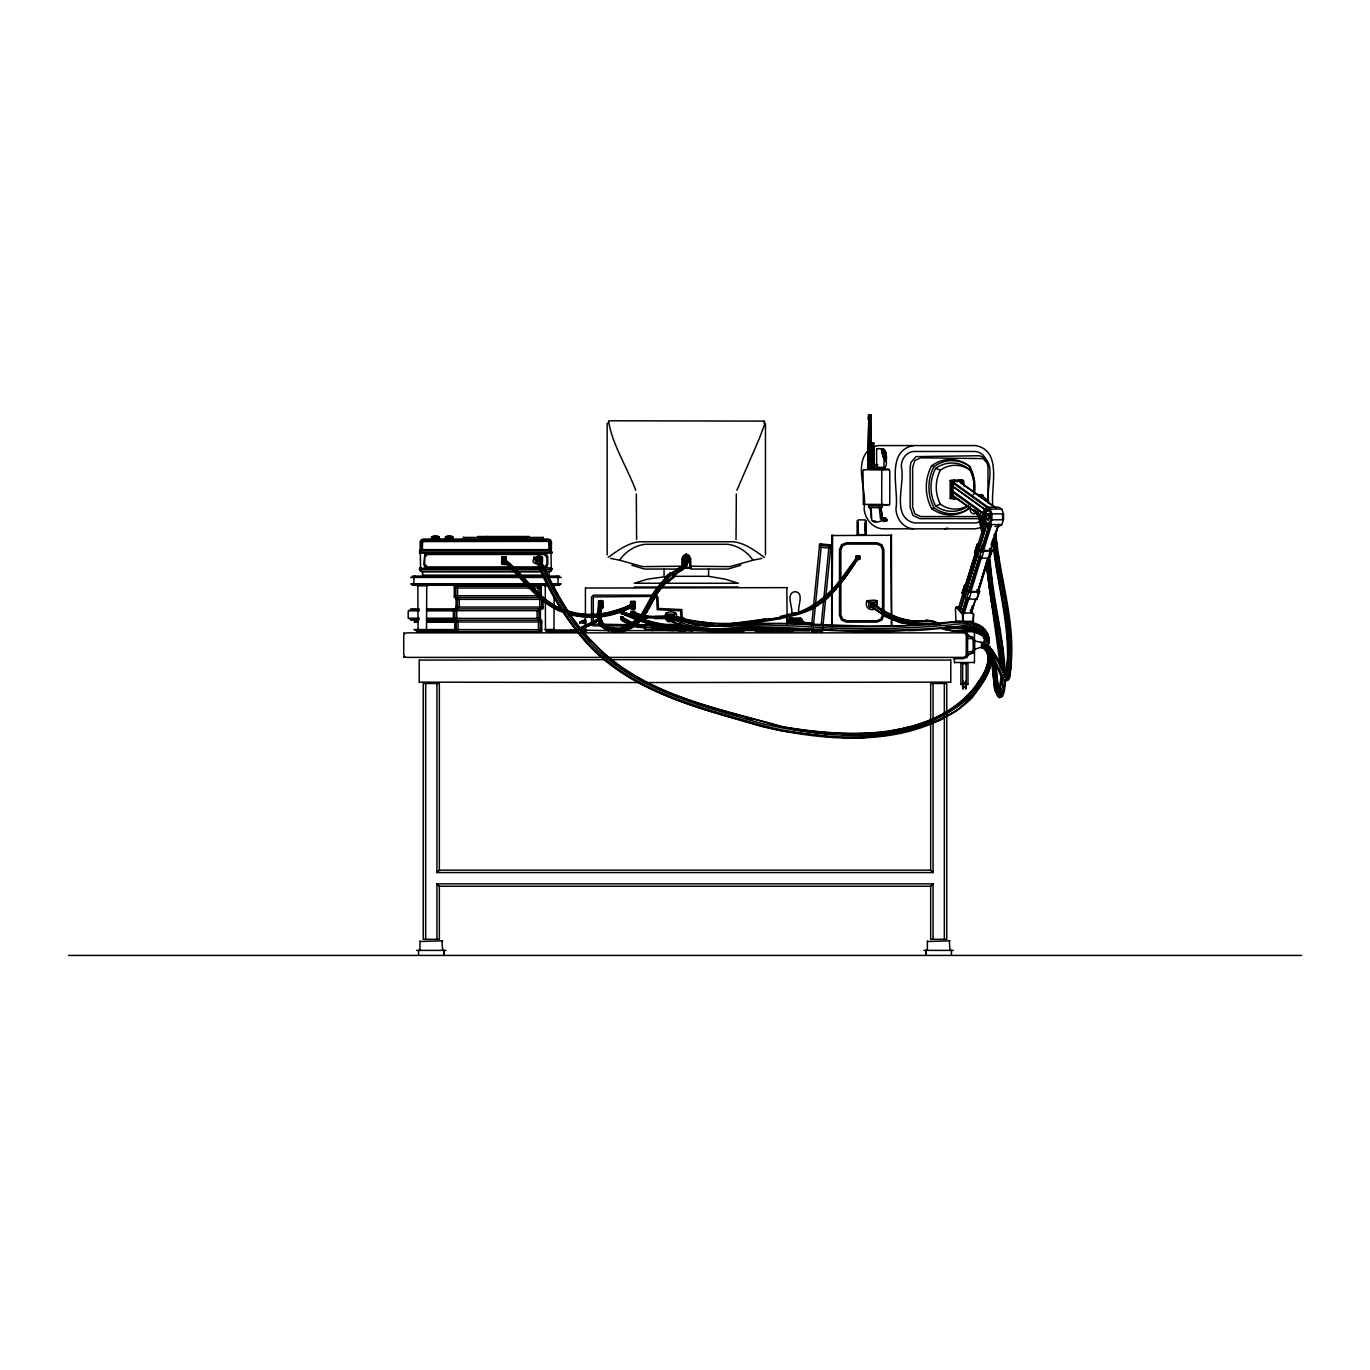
<?xml version="1.0" encoding="UTF-8"?>
<svg xmlns="http://www.w3.org/2000/svg" width="1370" height="1370" viewBox="0 0 1370 1370"><rect width="100%" height="100%" fill="white"/><g stroke="black" fill="none" stroke-linecap="round" stroke-linejoin="round"><path stroke-width="1.5" d="M418.569 955.421L418.569 950.386M541.338 571.376L420.658 571.376L420.23 550.038M539.026 564.235C522.09 562.727 547.041 547.555 540.671 562.197M541.356 558.292L540.311 563.053M421.241 569.492L419.34 569.492L550.449 569.509C555.655 568.79 547.178 566.923 544.01 568.276M421.241 553.137L419.34 553.137L550.432 553.155C552.692 554.079 552.692 550.963 550.432 551.922L419.34 551.922L421.241 551.904M582.627 620.439L582.592 621.757L585.418 621.826M645.938 624.463L644.962 629.583L652.411 630.046L652.976 625.593L645.938 624.463L644.962 629.583M683.63 568.088L690.771 568.088L689.264 555.672M858.151 530.995L858.151 522.946M875.413 606.174C878.136 598.604 875.327 599.974 866.867 600.848C864.453 606.961 869.573 611.568 875.447 608.948M1001.898 684.829L1001.915 675.256M1004.57 676.146C1003.217 636.81 991.777 598.673 989.38 559.388M960.045 607.355L955.952 607.355L955.438 608.999L955.986 621.912L973.145 621.912L973.693 614.342L970.337 610.232M869.214 469.054L869.488 419.408M973.745 649.055L973.179 652.411L968.556 654.004L966.347 656.144L966.604 657.634L968.881 654.38L973.522 652.736L974.19 649.055M1005.357 679.588L1004.484 690.326L1001.624 695.378L998.422 688.356L995.733 665.118M736.033 539.523L736.324 493.936M872.228 447.476L872.091 469.054M1004.912 681.13L1004.022 692.038L1002.652 696.114L1001.059 697.09L997.685 689.863L993.267 656.162M867.861 469.054L868.837 419.408M963.161 681.061L963.161 689.076L963.144 684.315M965.713 687.26L962.665 687.346L966.21 687.346L965.713 681.061M868.82 456.604L869.436 414.785M551.339 550.038L550.449 549.832L550.552 542.212L548.291 539.951L423.279 539.951L421.018 542.212L421.121 549.832L420.23 550.038L420.11 542.04L420.984 539.934L423.107 539.061L548.462 539.061L550.586 539.934L551.459 542.04L551.339 550.038L549.849 550.038M652.188 630.748L652.976 625.593M858.356 534.642L858.048 519.898L865.343 519.898L865.035 534.642M868.734 419.408L867.638 469.054L873.426 469.054M652.754 629.721L653.353 626.158L652.206 629.995M644.602 628.402L645.407 624.874L644.979 628.83L652.411 630.046M585.367 615.455L585.418 630.628M600.334 614.736L602.252 604.752L600.985 603.057L599.05 604.221L597.217 614.753M599.752 617.048L601.55 617.767L600.471 618.863M882.794 450.165L882.075 451.055L885.174 450.781L886.184 453.367L886.476 459.344L885.02 460.799L882.006 452.066L883.119 450.182L885.003 450.764C889.044 463.265 882.348 461.69 882.075 451.055M638.711 624.446C655.87 628.385 636.622 628.505 632.101 625.491M883.564 450.199L882.605 450.644L883.222 454.84L885.431 460.68M597.765 614.171L599.752 603.297M685.017 631.296L652.874 629.481L653.216 627.015L677.277 628.59M598.93 613.914L600.985 603.057M540.345 561.512L539.283 558.463L536.132 559.542C545.14 584.802 560.107 609.616 576.804 631.022C620.507 689.315 693.699 706.714 759.922 725.929C828.422 742.608 916.581 749.236 972.049 697.912C981.708 684.058 999.141 664.09 987.787 646.657M599.991 614.154L602.012 603.656M602.252 604.752L600.694 609.359M798.71 611.551C797.683 606.156 804.533 592.765 795.131 591.635C785.078 593.073 793.213 607.663 791.706 613.469L795.884 613.469M889.472 469.704L881.8 469.978L881.698 503.15L883.033 504.674L889.472 504.674L889.798 503.15L889.798 471.229L888.702 469.054L877.074 469.054L877.074 467.718L884.78 467.718L884.78 469.054M1011.385 664.159L1009.673 677.91L1008.251 680.154L1006.625 680.256L997.583 661.231L988.25 647.188M811.554 626.193L819.688 543.822L830.956 544.935L822.411 631.536L811.126 630.423M812.941 630.594L813.112 628.761M813.403 625.833L821.486 544.01M820.596 631.347L820.784 629.515L822.582 629.703M821.229 625.08L829.158 544.763M981.588 647.017L986.417 645.852L988.609 642.581L989.037 638.3L987.77 633.95L982.084 627.563M988.609 642.581C989.363 616.86 953.76 621.774 936.943 624.378C895.107 626.364 852.979 628.213 811.211 625.114C773.776 620.524 735.981 628.899 698.734 625.473C697.587 625.628 664.416 617.236 671.283 614.736L672.944 616.757M431.464 539.592C429.615 534.403 441.174 534.403 439.308 539.592M437.647 539.592L438.229 536.475M445.267 539.592C443.418 534.403 454.977 534.403 453.127 539.592M451.466 539.592L452.031 536.475M984.002 643.027L980.817 642.444L984.002 643.027L985.475 641.006C986.879 629.327 971.536 625.08 962.339 625.936C931.343 629.138 900.193 630.405 869.025 630.183C823.695 631.913 778.588 624.258 733.31 629.601M985.475 641.006L984.807 635.235M872.21 442.853L872.159 447.476M1004.553 681.712L1003.731 688.545L1000.99 693.648L998.028 687.021L995.545 664.553M883.033 450.918L884.866 451.227L886.133 453.624L886.407 458.333L885.02 460.799M652.874 629.481L653.216 627.015M570.451 631.108C571.924 632.101 578.208 630.834 575.023 629.275L573.705 630.577L574.972 631.81M1005.922 676.609C1012.533 631.399 997.103 587.079 992.959 542.383M671.283 614.736L674.417 617.476M989.979 665.512L990.972 660.152M876.663 468.352L876.594 449.017C885.945 445.507 884.01 463.454 883.804 467.512C889.061 467.821 885.243 451.209 881.938 448.589M669.262 615.164C666.077 617.836 671.112 618.195 672.721 619.206C686.045 625.611 700.687 628.231 715.346 629.275C747.095 626.501 779.256 624.24 811.074 627.032C857.397 629.977 904.2 628.881 950.472 624.943C963.333 622.357 988.318 623.607 987.051 641.776L985.218 644.431L981.262 645.133L981.947 647.942M644.722 628.145L645.27 625.73M882.811 449.942L882.811 451.295L884.284 451.295C885.534 449 880.876 449.942 884.284 449.942M883.479 451.295L883.941 449.668M974.686 649.277L981.947 647L981.793 642.479L974.686 640.989M869.128 414.785L869.008 419.408M871.902 442.853L870.858 469.054L870.31 419.408M550.449 549.832L549.558 549.61L549.558 542.417L548.086 540.962L423.484 540.962L422.457 541.39L422.457 549.61M419.203 659.672L419.203 682.551M463.42 538.735L463.42 537.16M419.956 940.813L419.956 950.386M549.113 575.16L549.113 571.787M585.418 587.627L585.418 628.453M832.001 627.169L832.617 535.259L831.71 535.259L831.71 627.169M950.797 682.551L950.797 659.672M974.464 662.874L974.464 648.284M927.37 940.813L927.37 950.386M608.177 423.21L608.622 421.292L610.626 420.778L764.46 421.121L764.46 424.837L759.408 438.332L736.889 490.289M506.044 564.371L501.54 563.584L501.899 557.042L502.054 564.235L505.188 564.697L506.403 563.584M505.89 564.235L506.044 557.042L506.403 561.666M598.587 600.848L598.587 608.177L598.587 600.848L601.875 600.522L603.091 601.635L603.091 607.389L601.875 608.503M602.731 608.177L602.731 600.848M630.337 606.105L630.697 601.481L630.697 606.105M634.841 608.811L634.841 601.481L634.841 608.811L631.553 609.136L630.337 608.023M632.94 623.127C617.288 614.24 617.116 615.815 632.957 623.521M629.07 623.984C616.945 615.301 620.559 620.696 628.659 624.223M668.183 616.928C673.167 626.039 689.692 625.491 698.512 629.292M954.462 481.195L953.006 482.891L953.006 496.077L954.462 497.772M632.666 623.436C628.899 623.247 621.809 617.493 620.764 617.579L621.466 620.079L632.084 625.114M598.57 608.691L599.05 604.221M881.8 469.978L863.751 469.704L862.98 471.229L863.374 504.4L881.8 504.4M978.248 589.579L979.687 591.361L976.673 599.546L966.672 598.621L961.98 592.85L964.994 584.665L962.391 592.885L964.069 593.176M976.057 553.583L974.618 551.819L977.632 543.616L975.029 551.853L976.707 552.144M976.245 548.24L977.94 548.137C982.547 554.816 972.306 544.404 978.043 550.466L965.747 590.949L964.223 589.391L975.782 552.213M963.744 591.001L958.76 607.184L960.935 609.085L964.36 609.085M976.211 550.534L964.223 589.391M977.461 546.493L984.311 524.231M965.507 587.302L976.296 552.213M965.884 587.439L967.682 581.582M968.881 577.695L976.074 554.302M965.816 594.922C958.76 595.231 971.21 585.658 965.576 595.042M979.499 550.466L978.454 553.891C974.909 555.535 976.896 548.702 979.447 549.986M959.993 608.708L964.36 594.546M965.37 590.812L977.153 553.925M978.694 548L985.544 525.737M963.47 593.159C968.967 599.495 959.736 583.894 966.877 591.497M960.935 609.085L965.285 594.922M967.151 588.843L977.752 554.456M980.252 546.356L986.468 526.131M975.817 598.656L971.467 612.818L964.274 613.195L962.408 611.688L966.775 597.525M968.641 591.446L979.242 557.059M981.108 550.997L989.208 524.693M966.466 599.169L962.408 611.688M966.672 598.621L968.898 591.361L967.46 589.579M969.583 589.049L978.933 558.703M990.887 548.548L992.325 550.329L989.311 558.515L979.31 557.59L988.9 526.337M963.333 612.818L967.7 598.656M969.566 592.593L980.783 556.169M982.033 552.127L990.133 525.823M964.274 613.195L969.258 597.012M970.491 592.97L981.708 556.545M983.574 550.483L991.674 524.179M968.95 599.546L971.193 592.285L979.687 591.361M981.588 558.515L983.831 551.254L992.325 550.329M972.409 605.608L970.542 611.688L971.467 612.818M991.092 544.917L992.959 538.855M987.838 557.676L978.009 590.949M971.142 613.195L975.508 599.033M977.375 592.97L988.215 557.813M989.825 552.504L998.559 524.179M977.683 592.593L998.25 525.823M988.9 557.676L978.694 590.812M976.673 599.546L978.916 592.285M989.311 558.515L991.914 550.295M999.535 692.415L1001.556 674.194M620.764 617.579L621.244 619.052L632.323 624.258M998.045 690.822L999.535 692.895L1001.093 673.783M413.911 577.455L413.911 583.911M414.767 577.267L415.144 576.085M426.515 629.464L426.738 585.778M556.854 585.281L557.23 584.099M558.087 583.911L558.087 577.455M553.942 629.464L554.165 596.019M1002.6 692.672L1001.23 696.782L999.638 697.792L996.23 690.651L992.257 657.549M989.448 667.07L981.554 683.373M670.358 620.336L672.482 619.874M964.326 486.521L963.589 480.528L961.826 479.688L950.163 480.528L950.163 498.423L958.007 499.279M954.205 479.688L951.705 482.582L951.705 496.385L954.205 499.279M991.469 518.887L990.27 522.193L988.335 523.46L986.383 522.193L985.184 518.887L986.383 511.507L988.335 510.239L990.27 511.507L991.469 514.812M987.308 526.457L990.133 524.624L991.88 519.812L991.88 513.887L990.133 509.075L987.308 507.242L984.482 509.075L982.735 513.887L982.735 519.812L984.482 524.624L987.308 526.457L991.178 526.457M995.048 526.457L998.918 526.457L1001.744 524.624L1003.491 519.812L1003.491 513.887L1001.744 509.075L998.918 507.242L987.308 507.242M985.218 671.351L988.369 661.025L987.701 653.284M686.576 563.635L685.068 567.557L681.524 570.605M871.423 442.853L871.08 447.476L874.026 447.476L873.666 442.853M683.373 555.672L682.671 567.385M682.671 558.617L686.319 555.004L689.264 556.871L689.966 568.19M599.358 617.853L600.471 617.031L600.728 618.572M684.229 556.58L683.373 558.652L684.229 561.255L683.373 559.183L684.229 556.58L686.319 555.723L688.391 556.58L689.264 559.131L688.391 561.203M679.88 568.944L683.442 565.93L685.137 557.984L687.5 557.967L688.254 561.7L686.593 565.93L673.509 575.52L686.182 567.094L687.98 559.131M422.457 541.39L422.011 549.61L420.23 550.038L551.339 550.038M542.4 562.71L542.571 557.316M634.721 614C634.772 606.516 626.107 616.808 634.498 614.513M634.31 613.914C634.909 608.023 627.169 615.541 633.899 614.325M856.216 556.34C855.685 564.748 864.11 553.583 856.524 556.648C855.411 563.07 863.871 555.038 856.524 556.648M908.396 623.915L900.158 622.511L885.448 616.483L870.652 606.156L870.652 603.331L872.073 602.749C887.794 614.685 906.426 623.966 926.942 620.267M883.89 615.233L881.869 620.096L877.005 622.117L846.386 622.117L841.522 620.096L839.502 615.233L839.502 549.61L841.522 544.763L846.386 542.743L877.005 542.743L881.869 544.763L883.89 549.61L883.89 611.003M953.588 658.73L963.059 658.73L966.261 657.394L967.597 654.192M688.391 560.707L689.264 559.131M868.46 419.408L868.649 414.785L868.306 419.408L871.234 419.408L870.892 414.785M871.08 443.349L874.026 443.349M551.356 551.048L550.911 550.038L551.356 570.365L550.911 571.376L545.62 571.376M420.213 551.048L420.658 550.038M648.918 607.886L656.213 594.118L667.344 581.222L665.529 578.842L653.884 592.302L640.698 615.815L628.076 625.799L619.463 628.265L608.588 627.409L602.183 622.87L600.471 617.031M551.356 570.365L549.867 571.358M577.849 630.012L574.304 630.577L575.862 630.388M575.606 629.412L573.944 630.594L575.811 631.125L575.965 629.532L575.109 631.741L573.807 630.56L575.023 629.275L574.013 630.097M645.356 609.804L651.212 597.628M973.145 621.912L973.454 614.513L971.005 610.986M574.441 630.097L574.955 631.57M1005.272 677.499C1014.69 631.913 996.641 585.829 993.336 540.242M884.986 460.303L885.808 453.607L884.284 450.165L884.9 451.244L882.605 450.644L884.421 450.627M984.362 672.978L969.207 695.515L958.332 705.567M564.423 612.715C537.605 604.016 523.015 577.9 502.482 560.707L504.725 559.405C524.47 574.458 536.886 597.817 560.262 608.331M504.28 564.132L504.28 563.036L503.646 564.132M600.985 607.938L600.985 606.841M632.46 601.721L632.46 602.817L633.094 601.721M966.21 684.435L967.973 684.435L967.973 663.679L960.901 663.679L960.901 684.435L962.665 684.435M564.645 612.253C537.982 604.05 524.385 577.883 503.561 561.46L504.331 560.176L503.218 559.405M581.736 630.834L583.723 629.053M581.514 630.303L582.318 628.984M1008.183 678.578L1006.762 680.856L1005.135 680.976L1003.354 678.578L991.281 652.685M652.24 596.019L656.692 589.597M849.486 569.269L853.476 563.207M855.068 563.173C840.82 584.939 823.61 608.383 796.809 614.616M981.708 647.804L986.914 646.434L989.26 642.907C988.678 611.602 945.608 623.71 925.623 624.309M610.609 558.378L619.651 560.21C625.148 551.87 635.046 545.414 645.064 544.284L727.556 544.284C737.591 545.414 747.489 551.87 752.969 560.21L762.011 558.378M646.811 612.304L638.934 621.74L631.399 627.323M842.67 579.065L848.475 570.793M843.492 579.887L857.072 560.416M644.619 611.294C637.752 621.946 625.388 630.885 612.133 628.419M881.578 518.083L885.311 517.894L887.366 520.583L883.547 521.028M974.943 692.826L979.687 686.404M655.254 593.535L657.6 590.401M983.489 642.444L984.825 640.698C986.246 633.163 977.615 628.368 971.33 627.169C949.307 626.073 927.421 631.125 905.33 630.542C857.671 634.276 810.406 627.58 762.867 628.95M886.219 521.114L885.568 518.853L881.475 518.528M886.116 520.908L885.037 518.716L881.578 518.716M856.404 561.135L859.23 558.052L857.603 556.58C836.453 591.395 808.505 618.024 765.008 619.069C734.748 625.782 703.82 624.771 674.108 616.312C660.186 615.781 644.91 618.795 632.135 611.825L631.501 612.921L639.893 616.209L673.835 617.442L713.821 625.045L731.871 624.634L765.008 620.267M855.24 560.775L859.23 558.052M978.745 544.37L979.653 546.356L983.711 546.356M974.618 551.819L975.389 550.877M976.656 551.665L975.029 551.853L976.536 553.703M990.715 553.891L989.243 553.891M966.107 585.401L967.014 587.387L971.073 587.387M961.98 592.85L962.768 591.926M835.186 587.867L841.42 580.538M658.97 586.737L664.981 578.928M660.871 586.377L662.977 583.928M800.885 628.744C743.653 626.981 674.554 636.091 623.247 611.808L622.631 613.537L629.823 616.517M832.549 590.83C820.065 607.115 799.84 613.983 780.369 617.51M667.344 581.222C649.791 596.515 647.513 627.974 620.627 631.69M835.991 588.826L827.959 597.799L810.646 609.77M955.661 607.8L957.476 606.876L963.041 613.726L962.939 621.912L962.408 614.342L956.174 607.218M665.529 578.842C649.226 591.96 647.942 616.774 628.316 626.296C618.726 631.176 600.985 630.782 599.255 617.271M666.454 579.476C650.065 592.731 648.781 617.699 629.018 627.34C618.795 632.769 600.163 631.998 598.159 617.75M667.207 580.469C650.921 593.809 649.585 618.709 629.755 628.333C619.137 634.07 599.82 633.214 597.611 618.452M809.807 607.766C831.573 596.909 843.064 574.732 857.603 556.58M962.665 682.791L965.713 682.294M422.457 575.16L543.856 575.16M403.739 657.394L404.612 656.504M543.154 538.735L543.154 537.16M422.645 541.578L549.113 541.39M600.968 617.288L599.358 618.795M436.927 872.57L439.342 870.155L930.658 870.155L933.073 872.57L436.927 872.57L436.927 683.493M585.812 588.038L787.202 587.627M420.624 941.481L442.63 940.813M831.984 535.533L891.682 535.259L890.774 535.259L891.39 616.654M965.388 633.745L966.261 632.854L967.597 636.057M972.512 627.391L974.464 627.391M954.411 662.874L954.411 658.73M933.073 883.856L930.658 886.253L439.342 886.253L436.927 883.856L933.073 883.856L933.073 939.306M928.038 941.481L950.044 940.813M665.7 617.39C662.035 610.044 679.794 610.044 676.112 617.39M960.062 708.273L971.381 697.655M630.697 608.811L634.687 608.674M665.152 578.825L664.912 577.524L671.06 572.643L672.653 573.722L674.126 576.787L668.971 581.496L666.419 580.503M665.888 577.387L667.464 578.482L672.653 573.722M668.971 581.496L668.731 580.161L673.903 575.417M574.527 631.09L577.301 630.063M519.829 536.509L518.733 536.937L519.35 537.708M664.912 577.524L671.06 572.643M667.995 581.616L674.126 576.787M977.683 553.925L966.432 590.812M666.454 577.678L669.039 575.383M542.246 557.008L535.379 558.018L534.197 557.008M675.735 613.041L674.297 614.24L667.498 614.24L666.077 613.041M875.447 601.687L876.903 600.488M889.472 504.674L868.58 505.324L868.58 507.157L882.177 507.157L882.177 505.324M569.937 614.479C591.001 620.216 615.37 616.979 634.156 605.677L632.512 603.69L624.977 607.749L607.561 613.075M999.535 692.895L1002.206 687.723L1002.994 677.294M676.112 613.417L674.245 614.65L667.567 614.65M869.248 449.309C853.236 464.224 867.278 490.015 864.11 508.63C864.881 518.511 872.228 528.203 882.605 528.82L975.474 528.82L981.913 527.347M599.375 619.839L592.131 624.497L579.835 629.378M598.981 619.942L583.346 628.231M597.525 619.754L598.416 619.052M598.57 619.617L583.723 627.665M665.923 580.76L668.543 581.068L666.094 577.815L664.912 579.424M963.452 589.46L965.302 589.168M608.16 557.385C617.596 550.723 627.837 542.845 639.653 541.766L733.019 541.766C744.818 542.862 755.041 550.74 764.46 557.385M886.082 518.288L884.027 519.744L882.571 519.076M667.173 581.633L668.543 581.068M664.724 578.397L666.094 577.815M667.926 581.514L668.354 580.024M671.523 572.9L673.269 573.499L674.331 575.948L670.529 573.276L673.167 573.516L673.612 575.76M665.477 578.277L667.361 578.688M597.645 619.291L589.528 624.172M597.971 619.24L581 628.076M598.433 620.233L589.357 625.422L579.647 628.967M598.296 619.634L579.835 628.299M886.116 519.795L884.01 520.668L881.372 518.254L881.561 511.969L880.208 507.585M886.51 520.737L886.955 519.418M986.743 514.555L988.421 514.555L988.934 515.976L988.421 519.144L986.743 519.144M632.512 603.69C611.893 614.548 586.309 618.178 564.269 609.599M633.916 604.221C613.4 614.993 588.021 619.154 565.913 611.123M630.508 606.79L633.026 606.602M634.156 605.677C614.308 616.072 589.922 620.319 568.327 613.417M811.793 607.732C832.943 596.618 844.879 575.023 858.853 556.837M596.258 620.439L580.794 627.7M685.137 557.984L683.853 564.783L671.745 573.105L684.966 564.303L686.319 557.487M672.293 572.985L673.218 573.619L686.096 564.765L687.5 557.967M674.074 575.417L677.294 573.413M674.965 571.958L678.236 569.954M619.651 560.21L642.684 566.615L682.671 566.221M886.356 520.6L883.582 521.593L880.482 518.75L879.249 507.585M938.775 717.349L942.372 715.277M945.968 713.205L956.774 707.006M956.808 710.67L940.197 720.175L916.222 728.361L889.438 734.594M968.436 505.273A32.538 28.171 -89.8 0 1 940.436 504.246L935.641 505.992A35.671 30.893 -90 0 1 935.641 468.386A35.671 30.893 90 0 1 968.213 468.386L969.977 470.133A32.538 28.154 -90 0 1 973.385 494.707M976.416 513.288C971.741 515.497 968.932 511.027 970.491 506.849M881.715 520.771C867.296 526.217 872.844 514.64 869.847 507.585M684.229 557.093L688.391 556.58M421.686 540.619L423.279 539.951M634.755 614.753L630.799 614.753L630.799 611.38L634.755 611.38L635.029 614.051M680.599 624.121L660.237 624.669M681.815 625.354L672.002 625.885M870.652 606.156L873.478 606.156M674.28 621.5L668.029 621.706L665.7 619.377M544.25 566.906L546.904 564.252L546.904 557.162L544.232 554.507L427.337 554.507L424.683 557.162L424.683 564.235L427.337 566.906L508.116 566.906M625.08 630.2L629.909 628.231M582.079 630.063L584.733 628.008M582.301 630.594L584.939 628.539M582.079 631.108L584.733 629.053M581.565 631.33L584.236 629.275M982.324 646.863L984.961 645.852L982.324 646.846L985.955 650.048M501.899 557.042L506.044 557.042M630.697 601.481L634.841 601.481M487.223 537.708L518.733 537.468M583.038 628.231L584.236 627.785M582.558 628.487L583.757 628.042M931.703 508.664L934.1 507.79A38.531 33.377 90 0 0 969.772 507.79L968.898 508.664A40.175 34.798 -90 0 1 931.703 508.664A40.175 34.798 -90 0 1 931.703 465.714A40.175 34.798 90 0 1 968.898 465.714L969.772 466.588A38.531 33.377 -90 0 1 974.464 493.611M796.501 613.554L810.218 608.725M915.246 725.449L936.806 718.017M883.804 467.512L876.594 467.238M973.179 651.384L967.597 651.829M740.793 565.228L728.155 569.047L690.771 569.047L690.771 558.566L688.322 554.901L686.319 554.251L684.315 554.901L681.849 558.566L681.849 566.718M576.188 628.984L574.407 631.125M876.68 448.726L877.793 448.658M863.374 469.978L864.316 469.704M974.738 509.794L974.926 511.318L977.272 511.712M780.044 616.483L796.124 612.561M780.575 618.606L796.775 614.685M873.649 446.671L878.427 445.575L975.474 445.575C1003.165 450.593 990.168 488.011 992.942 506.592M944.649 528.82L947.834 528.084M577.078 629.635L574.304 630.577M913.43 445.575C885.054 450.97 899.182 489.587 895.963 508.63C896.151 518.391 903.155 528.272 913.43 528.82M890.808 730.998L898.96 729.148M903.036 728.223L911.187 726.374M463.711 537.451L542.862 537.451M419.631 660.083L607.115 659.672M974.104 662.498L954.77 662.498M950.369 682.14L645.527 682.551M502.054 557.179L505.89 557.179M987.41 501.488L983.437 496.608L979.91 496.163L983.729 498.457M598.741 600.985L602.577 600.985M630.851 601.618L634.687 601.618M600.334 605.917L601.567 605.677M600.265 606.345L602.646 604.855L602.338 603.434L599.546 602.954L598.981 605.591M875.841 521.268L872.313 520.771M668.303 576.308L647.513 579.15L634.293 583.26L738.344 583.26L725.107 579.15L708.581 576.308L673.218 576.308M765.282 620.096L780.164 617.664M780.489 618.692L750.692 623.555M752.969 560.21L729.953 566.615L689.966 566.221M666.916 581.548L666.505 579.356L665.409 578.602L664.929 579.63M754.921 621.689L761.138 620.747M764.871 619.137L731.871 623.504M1005.272 680.359L1003.713 680.582L1002.001 678.321L990.75 653.439M746.616 622.802L750.794 622.34M736.084 625.217L750.846 623.47M858.665 734.937L862.672 734.508M870.703 733.652L874.711 733.224M882.725 732.351L886.732 731.922M597.731 614.394L605.66 613.554M887.366 735.073L857.003 738.31L842.67 737.779M593.604 616.294L597.628 615.883M944.94 627.426L950.763 626.826M966.21 682.791L963.161 682.876M739.92 624.412C719.267 627.409 697.912 626.878 678.27 619.154M585.898 620.559L582.627 620.49M580.058 623.504L579.904 621.774M919.784 624.617C861.798 629.172 804.173 621.346 746.273 623.847M960.764 627.837L964.703 627.717M729.885 625.747L713.616 626.073L697.844 623.71M551.356 551.904L550.329 551.922M551.356 553.155L550.346 553.155M551.356 568.259L550.363 568.276M551.356 569.509L550.363 569.509M787.921 620.422L802.409 620.387M667.019 617.476L673.92 617.39M697.964 623.795L673.715 618.504L642.547 617.647M673.715 618.504L654.552 618.624M787.151 621.518L803.505 621.483M804.721 622.648L807.718 622.631M421.241 568.259L419.34 568.276L539.848 568.276M922.575 620.747C903.618 622.87 886.304 614.394 872.073 602.749M916.342 624.326L929.99 624.189M421.703 571.358L420.213 570.365M788.332 622.168L804.087 622.117M722.966 629.172L733.532 629.155M654.723 616.431L674.023 616.346L684.178 618.076M791.928 618.076C781.654 618.093 805.783 618.093 799.652 618.076M786.86 621.449L803.437 621.415M711.595 629.207L723.154 629.172M733.447 629.155L743.927 629.138M743.944 631.33C702.604 631.775 658.662 632.204 620.97 612.955C677.431 637.923 748.482 628.145 810.047 630.046M964.223 631.399C971.279 631.519 982.787 631.553 984.773 640.132L983.42 643.044L984.756 640.047L984.208 637.752L982.307 635.372L975.337 632.375M868.511 414.785L871.234 415.281M883.701 449.531L884.797 454.292L882.948 448.915M873.324 464.533L877.536 464.533M877.793 464.772L873.067 464.772L873.067 468.352L877.793 468.352M873.546 468.608L876.526 468.608M950.163 480.528L952.441 480.528M953.383 481.623L952.356 481.623L961.552 481.195L963.024 482.891M960.541 481.195L962.648 481.623M976.502 494.364L982.821 495.323L978.146 495.323M978.317 495.649L983.095 495.597L981.502 494.364M953.383 497.344L952.356 497.344L953.451 497.772M950.163 498.423L952.441 498.423M869.008 507.585L881.749 507.585M990.133 509.075L1001.744 509.075M978.009 512.174L974.258 511.078M975.046 512.5L977.803 512.5M991.88 513.887L1003.491 513.887M979.79 516.576L920.811 516.576L914.937 513.904L912.625 507.123L912.625 467.256L914.937 460.491L920.811 457.82L983.215 458.608L987.29 463.3L987.975 467.256L987.975 502.927M979.276 518.648L919.938 518.648L912.951 515.394L910.142 507.328L910.142 467.05L910.913 462.495L915.982 456.638L979.276 455.731C999.021 460.714 984.568 489.741 989.071 503.081M991.88 519.812L1003.491 519.812M990.133 524.624L1001.744 524.624M431.738 536.835L439.034 536.835M445.558 536.835L452.836 536.835M433.108 538.102L436.533 538.102M446.911 538.102L450.336 538.102M432.714 538.444L436.722 538.444M446.517 538.444L450.542 538.444M422.011 549.61L549.558 549.61M856.627 557.521L857.14 558.72M541.013 558.344L535.43 558.344L536.458 562.899M503.218 561.991L504.725 561.991M512.363 566.906L540.003 566.906M684.486 567.385L689.966 567.385M681.849 569.047L644.448 569.047L631.827 565.228M422.011 571.787L541.749 571.787M548.086 571.787L549.558 571.787M412.267 576.085L543.513 576.085M549.901 576.085L559.731 576.085M410.657 577.455L561.34 577.455M410.657 583.911L548.12 583.911M552.196 583.911L561.34 583.911M411.771 584.099L547.863 584.099M551.819 584.099L560.227 584.099M412.267 585.281L547.777 585.281M551.648 585.281L559.731 585.281M417.216 585.778L427.371 585.778M544.644 585.778L546.767 585.778M552.658 585.778L554.781 585.778M634.293 587.028L738.344 587.028M454.292 588.021L541.304 588.021M963.607 589.288L965.285 589.391M977.598 591.035L979.071 591.035M653.969 595.162L593.415 595.162L591.549 597.029L591.549 613.64M454.292 595.727L539.455 595.727L539.455 597.543M652.754 596.378L593.313 596.926L593.313 624.121L628.487 624.669M543.034 597.543L454.292 597.543L454.292 586.206L541.304 586.206L541.304 595.727L539.866 595.727L539.866 588.021M456.022 599.358L541.578 599.358L541.578 607.064M875.413 602.098L868.734 602.098L868.734 606.174L869.967 607.544L874.18 607.544M456.022 607.064L543.034 607.064M410.726 608.879L419.237 608.879M426.447 608.879L543.034 608.879L543.034 599.358M409.339 610.181L419.169 610.181M427.543 610.181L452.545 610.181M419.169 610.849L408.209 610.849L408.209 618.212L419.169 618.212M426.669 610.849L452.545 610.849M453.419 610.678L540.431 610.678M797.254 613.469L798.539 613.469M792.237 613.965L795.764 613.965M796.929 613.965L798.008 613.965M426.669 618.212L452.545 618.212M453.419 618.384L540.431 618.384M409.339 618.897L419.169 618.897M427.543 618.897L452.545 618.897M410.726 620.199L418.929 620.199M426.447 620.199L541.766 620.199L541.766 631.536L419.768 631.536M673.012 620.096L668.8 620.096L667.567 618.726M668.92 620.49L672.91 620.49M582.284 620.833L585.418 620.952M585.418 621.278L582.284 621.175L585.418 621.5M955.438 621.278L973.693 621.278M415.059 621.5L417.884 621.5M427.765 621.5L455.867 621.5M454.754 622.014L541.766 622.014M413.928 622.185L417.884 622.185M427.046 622.185L455.131 622.185M585.915 622.185C583.295 624.771 579.424 619.377 580.726 622.665M787.425 622.802L812.016 622.716M585.88 623.11L579.904 622.716M636.947 624.669L656.007 624.669M646.52 625.885L593.415 625.885L591.549 624.018L591.549 617.801M650.767 625.885L661.385 625.885M960.404 627.391L964.446 627.391M692.843 628.984L807.992 629.138M692.843 629.361L789.497 629.344M413.928 629.549L541.766 629.721M544.917 629.464L554.507 629.464M570.982 629.84L574.629 629.84M415.059 630.234L417.884 630.234M427.765 630.234L455.867 630.234M575.143 630.063L554.302 630.029L553.84 631.536L571.547 631.536M582.267 630.029L586.514 630.029M811.588 630.029L816.64 630.029M570.245 630.594L575.4 630.594M608.605 630.628L585.812 630.234M623.299 630.628L673.715 630.628M809.67 630.953L688.99 630.046M755.367 631.33L792.905 631.33M416.446 631.536L418.929 631.536M547.178 631.536L552.247 631.536M582.164 631.536L586.428 631.536M811.708 631.536L817.017 631.536M969.772 631.501L952.321 631.227L940.608 628.025M967.597 638.42L973.179 638.865M603.725 657.394L406.941 657.394L404.321 656.812L403.739 654.192L403.739 636.057L404.321 633.454L406.941 632.854L963.059 632.854L965.679 633.454L966.261 636.057L966.261 654.192L965.679 656.812L963.059 657.394L608.006 657.394M611.38 659.672L950.369 660.083M639.122 682.551L419.631 682.14M960.901 684.435L967.973 684.435M416.634 950.386L445.952 950.386M924.048 950.386L953.366 950.386M68.5 955.421L1301.5 955.421M486.744 536.509L489.33 536.937M800.114 619.171L802.101 619.189L788.212 619.206M711.801 629.207L694.881 628.847L673.629 625.885M796.261 614L796.826 614M685.051 629.155L653.147 627.374M692.843 630.234L653.01 628.248M692.843 631.125L652.942 629.121M834.467 737.471L781.636 730.912L759.973 725.689M842.447 734.611L852.602 735.005M700.995 629.155L691.251 628.419M962.391 625.936L966.021 626.141M916.564 624.429L900.501 622.494L887.965 617.528M926.377 620.165L934.443 621.449L939.991 623.915M583.877 614.445L575.999 613.88L566.033 610.695M667.515 625.456L678.629 626.45M673.423 627.7L660.58 626.398M581.599 615.746L589.597 616.346M962.202 622.22L968.128 622.665M821.349 545.448L829.021 546.202M819.5 545.654L821.315 545.842M828.97 546.596L830.785 546.784M821.161 547.281L828.833 548.034M816.914 629.532L820.75 629.909M705.053 626.261L709.232 626.706M673.098 627.7L689.247 630.029M811.468 731.871L815.647 732.368M821.914 733.138L826.093 733.635M660.956 624.6L667.824 625.473M698.255 621.552L713.787 623.812M705.79 623.727L709.694 624.292M790.421 728.943L794.651 729.559M644.859 626.912L652.942 628.231M645.681 625.165L652.771 626.313M976.587 628.83L948.674 626.758M643.677 615.472L647.685 616.14M677.927 618.058L683.921 619.069M641.52 617.339L647.53 618.332M679.743 619.497L683.75 620.182M644.071 616.586L648.027 617.253M684.195 627.272L689.298 628.196M638.694 624.823L645.236 626.09L634.618 623.881M644.928 626.929L634.276 624.703M644.756 627.785L634.31 625.628M946.841 627.511L976.348 629.977L984.619 634.104M946.653 629.018C958.777 633.813 980.629 624.395 985.749 640.441M661.265 624.617L643.232 619.908M694.881 624.72L698.769 625.593M660.888 626.398L634.567 618.452M935.641 468.386L940.436 470.133A32.538 28.171 89.8 0 1 969.977 470.133M929.887 620.422L939.426 623.761M634.053 625.559L637.992 626.45M694.641 629.224L685 626.981L671.591 621.363M934.494 624.121C911.598 624.018 887.606 621.586 870.07 604.752M984.602 647.89L982.119 647.513L984.636 648.215M575.811 629.721L574.561 630.063M722.144 711.064L728.172 712.845M732.179 714.044L738.207 715.825M739.612 719.592C679.64 703.392 616.346 682.671 577.249 631.022C559.851 610.729 548.668 586.36 537.177 562.59M863.374 504.4L864.316 504.674M653.473 622.888L635.183 616.74M643.044 621.672L653.01 624.651M741.649 720.192L757.935 725.072M746.29 718.257L752.37 720.072M640.492 617.305L632.135 614.017M641.674 615.147L633.402 611.825L634.036 612.921M639.876 616.808L633.402 614.017M701.012 704.42L710.568 707.451M714.404 708.667L720.14 710.482M684.007 699.008L689.658 700.806M973.094 626.998L982.273 631.741M678.544 624.155L685.051 626.347M973.745 641.194L973.179 637.855L968.556 636.262L966.347 634.104L966.604 632.615L968.881 635.885L973.522 637.512L974.19 641.194M972.015 622.973L979.447 625.628M941.156 628.162L946.19 629.995M931.703 465.714L934.1 466.588A38.531 33.377 90 0 1 969.772 466.588M608.622 421.292C612.013 443.88 627.323 467.735 635.731 490.289M608.4 630.885L600.505 625.542L597.577 615.353M627.494 613.674L630.44 614.805M627.391 614.599L630.286 615.695M598.587 608.177L599.443 608.503M635.697 616.825L621.946 611.414M608.777 627.734L603.999 625.199L600.591 617.836M641.04 620.884L620.97 612.955M983.831 551.254L981.536 550.329L976.861 544.558M980.286 557.265L981.485 557.761M968.898 591.361L971.193 592.285M967.648 598.313L968.847 598.793M664.895 691.867L670.683 694.23M963.059 631.536L966.261 632.854M656.042 595.162L657.908 597.029L658.456 608.468L681.815 609.564L682.363 622.151M654.826 596.378L656.692 598.245L657.24 609.684L680.599 610.78L681.147 621.021M625.867 613.024L623.247 611.808M938.399 624.258L930.778 621.672L917.044 621.929L900.535 620.028L885.842 613.983L870.652 603.331M959.548 479.688L961.329 480.528M887.88 614.479L892.623 616.894M885.071 518.083L886.647 519.624M641.006 680.308L646.297 683.236M872.073 606.739L886.304 616.688M582.592 621.757L582.284 620.61M982.324 646.315C995.956 655.699 984.431 674.4 977.632 684.52C933.432 742.403 846.797 737.865 782.133 726.905C716.133 707.982 642.65 695.258 593.33 643.181C569.115 619.257 553.668 588.757 539.283 558.463M668.68 618.949L670.461 620.045M560.056 608.794C541.39 600.026 528.957 583.62 515.086 569.149M548.976 603.605L557.659 609.016M559.799 609.188C536.492 598.587 523.819 575.537 504.331 560.176M875.379 605.489L879.574 608.554M982.324 647.256C994.98 656.881 983.609 674.502 976.998 684.349C932.833 741.992 846.643 737.676 782.116 726.631C716.27 707.742 642.958 695.018 593.707 643.112C569.937 619.531 554.422 589.682 540.465 559.765M673.235 621.329L675.05 622.545M882.76 610.986L886.167 613.315M666.522 580.298L667.772 581.171M502.482 560.707L503.561 561.46M958.538 480.99L996.007 507.876M960.747 482.891L994.808 507.328M953.366 482.223L989.14 507.876M952.629 482.891L986.691 507.328M952.116 485.733L987.873 511.404M954.325 487.634L984.979 509.64M953.657 491.659L984.773 513.99M952.904 492.344L984.037 514.675M952.407 495.187L983.523 517.517M952.904 495.871L982.29 516.952M987.359 645.373L989.911 647.205L993.079 653.37M987.308 645.047L989.825 646.863L992.171 651.452M612.51 661.487L615.764 663.833M622.288 668.56L625.559 670.906M624.463 620.507L622.99 617.134M885.397 460.183L882.982 450.644M866.867 600.848L868.323 602.029M665.7 613.417L667.156 614.582M533.872 557.316L536.132 563.053M884.489 449.531L881.304 448.915L882.657 451.603M883.153 449.668L883.616 450.627M867.244 600.488L868.666 601.687M506.403 561.357L512.14 566.221M984.105 645.612C999.689 660.7 979.978 683.15 970.748 696.131C914.68 746.701 828.85 739.56 760.333 723.12C694.744 703.992 622.1 686.952 578.842 629.087C560.758 608.177 549.764 582.729 537.502 558.378M536.235 593.758L543.77 600.351M974.926 511.318L978.505 516.233L981.639 531.526M981.314 495.871L985.972 499.005L988.095 502.276M622.648 610.883L622.751 613.794L621.569 613.88L620.644 611.876M601.978 652.12L610.883 660.306M511.25 567.403L518.528 574.629M965.388 656.504L966.261 657.394M403.739 632.854L404.612 633.745M976.022 512.055L980.355 520.874M668.423 620.285L667.156 618.743M988.386 645.51L998.302 660.083M988.13 646.366L990.51 649.003M581.222 630.577L590.453 640.972M525.874 582.832L530.772 588.364M989.534 548.514L990.442 550.5L983.729 550.5L981.399 548.514M976.896 589.545L977.803 591.532L971.09 591.532L968.778 589.545M974.704 512.329L973.83 511.096M601.242 625.148L603.16 627.391M977.855 555.809L979.31 557.59M964.223 585.589L965.662 587.353M1003.182 679.297L995.288 662.241M1003.799 675.102L1005.357 677.157L1006.762 676.797C1016.026 629.566 997.463 581.89 994.004 534.625M666.728 579.133L667.738 580.469M997.548 695.326L994.534 688.922L991.709 661.676M667.464 578.482L668.731 580.161M569.92 615.746L565.245 608.896M576.154 624.086L578.654 627.426M998.182 697.056L994.928 690.257L992.582 667.943M673.218 573.619L673.937 574.612M541.681 564.303L540.534 562.265M987.564 646.88C999.655 669.93 974.241 694.453 959.137 709.061C899.576 745.177 825.339 741.461 760.076 724.867C694.042 705.704 621.004 688.391 577.455 630.217C559.405 609.29 548.36 583.911 536.132 559.542M987.428 647.479L988.969 649.928M560.912 601.841L563.07 605.369M992.205 649.568L998.148 659.587L1005.563 676.489L1007.31 678.835L1008.868 678.681C1019.126 629.892 999.432 580.178 995.63 531.217M976.827 511.421L980.218 519.264L982.769 534.112M504.725 559.405L505.462 560.707M880.876 507.585L882.777 519.35M991.709 650.305L997.223 659.997M882.109 448.915L883.462 451.603M553.703 589.237L544.387 569.286M600.813 621.603L602.046 624.206M1001.573 667.755L1005.135 675.359L1006.779 677.551L1008.234 677.294C1017.876 629.327 998.781 580.76 995.271 532.707M999.038 668.748L1000.699 672.756M684.64 559.183L685.394 563.258M873.478 603.331L874.06 604.752M871.183 508.921L871.645 518.254M980.218 513.784L983.729 529.813M556.854 576.085L557.23 577.267M545.483 629.464L545.26 585.778M414.767 584.099L415.144 585.281M418.055 629.464L417.833 585.778M961.637 481.623L961.997 482.891M989.739 651.144L990.527 653.935M763.998 421.292L764.46 423.21M974.104 627.751L974.464 629.344M870.412 414.785L870.532 419.408M873.204 442.853L873.306 447.476M891.408 535.533L891.682 625.062M949.376 941.481L950.044 950.386M786.808 588.038L787.202 624.378M548.925 541.578L549.113 549.61M422.645 574.972L422.457 571.787M441.962 941.481L442.63 950.386M997.189 570.108L997.959 574.15M998.73 578.191L999.501 582.25M1001.419 592.285L1002.189 596.31M1000.682 572.026L1002.977 584.134M1003.354 586.137L1006.025 600.163M996.606 612.921L998.918 625.148M993.113 610.969L993.884 615.044M994.654 619.12L996.213 627.289M985.236 637.495L985.732 640.218M983.609 519.983L984.294 523.802M670.101 572.865L670.341 574.236M995.271 533.512L995.853 536.989M994.072 598.433L996.213 610.9M980.663 522.706L982.239 531.885M990.613 596.361L992.394 606.79M994.603 683.356L995.271 687.415M999.295 627.186L1000.237 633.094M1000.871 637.033L1001.812 642.941M997.48 635.166L998.114 639.105M1006.419 602.166L1010.05 629.943M996.709 542.263L997.48 547.692M999.518 564.457L1000.288 570.006M1004.176 608.16L1004.998 614.017M1005.546 617.921L1006.385 623.761M995.87 560.861L996.658 566.409M992.565 587.096L993.49 594.511M989.226 585.23L989.911 590.795M989.911 563.755L990.801 571.324M986.383 565.656L1000.597 667.464M990.065 559.611C992.668 598.073 1003.354 635.423 1005.392 673.903M986.554 561.614C988.934 597.508 998.507 632.392 1001.213 668.217M1002.138 644.91L1003.2 654.552M1003.628 658.405L1004.433 667.858M999.055 644.996L999.483 648.849M1000.117 654.603L1000.768 660.357M987.856 559.457C990.287 597.269 1000.46 634.002 1002.977 671.797M991.246 575.349L992.103 583.397M987.719 571.444L988.352 577.404M998.131 553.274L998.73 558.926M994.637 549.661L995.219 555.261M1010.443 634.173L1011.283 647.942M1006.967 630.08L1007.532 636.399M599.769 615.335L600.06 618.538M993.969 677.825L993.438 670.238M787.253 615.455L787.39 623.658M874.18 465.8L873.752 447.476M871.44 449.377L870.806 419.408L871.149 443.469M874.009 465.8L873.632 447.476M873.392 465.783L873.169 447.476M636.314 493.953L636.605 539.506M551.699 551.904L551.699 553.155M551.716 568.259L551.716 569.509M1002.617 514.435L1002.617 519.264M986.503 515.668L986.503 518.031M974.686 639.995L974.686 650.253M974.464 631.45L974.464 641.965M973.95 639.841L973.95 650.425M973.179 637.855L973.179 652.411M967.597 637.273L967.597 652.976M966.21 663.679L966.21 688.562M965.713 684.332L965.713 689.076M962.665 663.679L962.665 688.562M951.431 950.386L951.431 955.421M944.341 683.493L944.341 939.306M933.073 683.493L933.073 872.57M930.658 870.447L930.658 683.493L946.756 683.493L946.756 939.306L930.658 939.306L930.658 885.979M891.39 620.85L891.39 625.062M883.907 467.718L883.907 469.054M878.889 505.324L878.889 507.157M877.279 600.848L877.279 606.824M876.235 468.608L875.019 468.608M874.796 464.772L874.796 468.352M873.306 464.772L873.306 468.352M866.285 520.771L866.285 534.642L857.123 534.642L857.123 520.771M865.241 522.946L865.241 530.995M765.47 423.553L765.47 554.936M708.581 568.704L708.581 576.308M686.319 553.805L686.319 555.004M664.039 568.704L664.039 576.308M607.15 423.553L607.15 554.936M552.658 629.755L552.658 630.988M549.712 629.755L549.712 630.988M546.767 629.755L546.767 630.988M541.184 597.543L541.184 599.358M541.184 607.064L541.184 608.879M540.431 608.879L540.431 620.199M540.311 622.014L540.311 629.721M539.917 620.199L539.917 622.014M539.917 629.721L539.917 631.536M539.729 599.358L539.729 607.064M539.455 586.206L539.455 588.021M538.975 610.678L538.975 618.384M538.581 608.879L538.581 610.678M538.581 618.384L538.581 620.199M538.461 622.014L538.461 629.721M538.016 588.021L538.016 593.809M537.143 610.678L537.143 618.384M519.35 538.222L519.35 536.937L487.223 536.937L487.223 538.222M459.31 599.358L459.31 607.064M458.042 622.014L458.042 629.721M457.854 597.543L457.854 599.358M457.854 607.064L457.854 608.879M457.597 588.021L457.597 595.727M457.46 599.358L457.46 607.064M456.707 610.678L456.707 618.384M456.604 620.199L456.604 622.014M456.604 629.721L456.604 631.536M456.142 586.206L456.142 588.021M456.142 595.727L456.022 608.879M456.193 622.014L456.193 629.721M455.748 588.021L455.748 595.727M455.268 608.879L455.268 610.678M455.268 618.384L455.268 620.199M454.857 610.678L454.857 618.384M454.754 620.199L454.754 631.536M453.419 608.879L453.419 620.199M439.342 870.447L439.342 683.493L423.244 683.493L423.244 939.306L439.342 939.306L439.342 885.979M436.927 883.856L436.927 939.306M425.659 683.493L425.659 939.306M425.231 629.755L425.231 630.988M422.285 629.755L422.285 630.988M419.34 629.755L419.34 630.988M979.516 521.764A15.173 13.135 90 0 1 974.498 522.929L914.424 522.929C890.192 517.346 905.707 482.942 901.289 466.622A15.173 13.135 90 0 1 914.424 451.466L974.481 451.466A15.173 13.135 90 0 1 986.623 460.834M934.1 507.79A38.531 33.377 -90 0 1 934.1 466.588M969.772 467.375A40.175 34.798 -90 0 1 973.025 476.486M973.436 478.37A40.175 34.798 -90 0 1 973.762 494.125M968.213 505.992A35.671 30.893 90 0 1 935.641 505.992M940.436 504.246A32.538 28.205 -90 0 1 940.436 470.133M419.871 568.259L419.854 569.509L419.871 568.259M419.871 551.904L419.871 553.155L419.871 551.904M444.034 950.386L444.034 955.421L444.017 950.386M925.983 950.386L925.983 955.421L925.983 950.386M871.063 467.41L870.858 469.054L871.354 447.476L871.063 467.41M985.013 510.548L983.609 519.264L985.013 523.152L987.308 524.641L989.602 523.152L991.024 519.264L991.024 514.435L989.602 510.548L987.308 509.058L985.013 510.548M987.205 513.75L986.229 517.723L988.335 520.686L990.15 515.668L989.465 513.75L987.205 513.75M424.803 554.627L423.809 564.406L424.803 566.786L427.166 567.762L544.421 567.762L546.784 566.786L547.777 564.423L547.76 556.991L546.784 554.627L544.404 553.651L427.166 553.634L424.803 554.627M842.567 545.791L840.872 549.884L840.872 614.976L842.567 619.052L846.66 620.747L876.749 620.747L880.824 619.052L882.52 614.976L882.52 549.884L880.824 545.791L876.749 544.096L846.66 544.096L842.567 545.791M855.976 556.1L855.976 559.474L859.932 559.474L859.932 556.1L855.976 556.1M503.646 557.282L504.28 558.378L503.646 557.282M600.351 601.087L600.985 602.183L600.351 601.087M632.46 607.475L633.094 608.571L632.46 607.475M621.089 616.551L620.815 618.675L622.922 619.12L623.196 616.997L621.089 616.551M528.906 536.509L527.724 537.691L478.866 537.691L477.668 536.509L528.906 536.509M426.464 629.755L418.124 629.755L418.124 630.988L426.464 630.988L426.464 629.755M553.874 629.755L545.551 629.755L545.551 630.988L553.874 630.988L553.874 629.755"/></g></svg>
